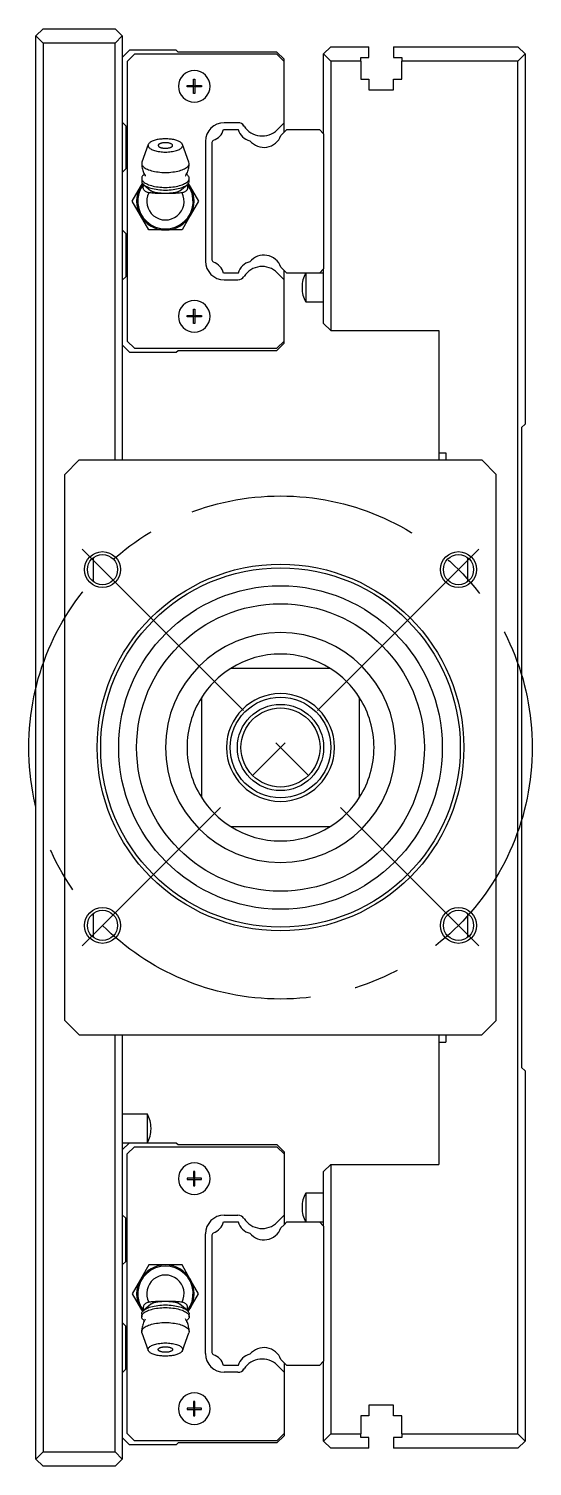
# Model space of a CAD drawing. Extents: x -13 to 622, y -350 to 108.
# Drawn here: x 551.6 to 621.6, y -100 to 100 of the extents above; entities that cross this region are included whole.
import ezdxf

# ---------------------------------------------------------------- set-up
doc = ezdxf.new("R2010")
doc.units = 0
doc.linetypes.add('CENTER', pattern=[50.8, 31.75, -6.35, 6.35, -6.35])
doc.layers.get('0').update_dxf_attribs({"linetype": 'CONTINUOUS'})
doc.layers.add('CENTER', color=1, linetype='CENTER')

msp = doc.modelspace()

# ---------------------------------------------------------------- linework, layer by layer
at = {"color": 7, "linetype": 'CONTINUOUS'}
for p, q in [((553.56, 100), (552.56, 99)), ((552.56, 99), (553.56, 98)), ((552.56, -99), (552.56, 99)), ((553.56, 100), (563.56, 100)), ((564.56, 99), (563.56, 100)), ((563.56, 98), (564.56, 99)), ((564.56, 99), (564.56, 40)), ((563.56, 98), (553.56, 98)), ((553.56, 98), (553.56, -98)), ((563.56, 40), (563.56, 98)), ((565.56, 97), (564.56, 96)), ((566.26, 96.45), (565.26, 95.45)), ((572.06, 97), (565.56, 97)), ((586.06, 96.45), (566.26, 96.45)), ((572.31, 96.75), (572.06, 97)), ((586.06, 96.75), (572.31, 96.75)), ((587.06, 95.75), (586.06, 96.75)), ((587.06, 95.45), (586.06, 96.45)), ((592.56, 96.5), (593.56, 97.5)), ((592.56, 85.4), (592.56, 96.5)), ((593.56, 95.5), (592.56, 96.5)), ((593.56, 97.5), (598.86, 97.5)), ((597.71, 96), (598.86, 96)), ((597.71, 95.5), (597.71, 96)), ((598.86, 96), (598.86, 97.5)), ((602.26, 97.5), (619.56, 97.5)), ((602.26, 97.5), (602.26, 96)), ((602.26, 96), (603.41, 96)), ((603.41, 96), (603.41, 95.5)), ((619.56, 97.5), (620.56, 96.5)), ((620.56, 96.5), (619.56, 95.5)), ((620.56, 96.5), (620.56, 45)), ((565.26, 95.45), (565.26, 56.55)), ((587.06, 95.45), (587.06, 95.75)), ((587.06, 86.92), (587.06, 95.45)), ((597.71, 95.5), (593.56, 95.5)), ((593.56, 95.5), (593.56, 58)), ((597.71, 95.5), (597.71, 93)), ((603.41, 93), (603.41, 95.5)), ((619.56, 95.5), (603.41, 95.5)), ((619.56, -95.5), (619.56, 95.5)), ((573.56, 92.1), (574.46, 92.1)), ((573.56, 91.9), (573.56, 92.1)), ((574.46, 92.1), (574.46, 93)), ((574.46, 93), (574.66, 93)), ((574.46, 92.1), (574.56, 92)), ((574.66, 92.1), (574.56, 92)), ((574.66, 93), (574.66, 92.1)), ((574.66, 92.1), (575.56, 92.1)), ((575.56, 92.1), (575.56, 91.9)), ((597.71, 93), (598.86, 93)), ((598.86, 93), (598.86, 91.5)), ((602.26, 93), (603.41, 93)), ((602.26, 91.5), (602.26, 93)), ((574.46, 91.9), (573.56, 91.9)), ((574.46, 91.9), (574.56, 92)), ((574.46, 91), (574.46, 91.9)), ((574.66, 91), (574.46, 91)), ((574.66, 91.9), (574.56, 92)), ((575.56, 91.9), (574.66, 91.9)), ((574.66, 91.9), (574.66, 91)), ((598.86, 91.5), (602.26, 91.5)), ((564.56, 87), (565.06, 86.5)), ((565.06, 86.5), (565.06, 80.5)), ((578.62, 86), (580.7, 86)), ((580.64, 86.93), (578.73, 86.93)), ((587.06, 86.92), (586.1, 85.95)), ((587.06, 85.6), (587.06, 86.92)), ((587.06, 85.6), (587.46, 86)), ((587.46, 86), (591.96, 86)), ((591.96, 86), (592.56, 85.4)), ((568.25, 84.02), (568.21, 83.95)), ((568.31, 84.08), (568.25, 84.02)), ((568.37, 84.14), (568.31, 84.08)), ((568.45, 84.2), (568.37, 84.14)), ((568.54, 84.25), (568.45, 84.2)), ((568.63, 84.31), (568.54, 84.25)), ((568.74, 84.36), (568.63, 84.31)), ((568.86, 84.41), (568.74, 84.36)), ((568.98, 84.45), (568.86, 84.41)), ((569.12, 84.49), (568.98, 84.45)), ((569.26, 84.53), (569.12, 84.49)), ((569.41, 84.57), (569.26, 84.53)), ((569.56, 84.6), (569.41, 84.57)), ((569.72, 84.62), (569.56, 84.6)), ((569.88, 84.64), (569.72, 84.62)), ((569.79, 84.01), (569.74, 83.98)), ((569.85, 84.03), (569.79, 84.01)), ((569.92, 84.05), (569.85, 84.03)), ((570.05, 84.66), (569.88, 84.64)), ((569.99, 84.07), (569.92, 84.05)), ((570.06, 84.09), (569.99, 84.07)), ((570.22, 84.67), (570.05, 84.66)), ((570.14, 84.11), (570.06, 84.09)), ((570.22, 84.12), (570.14, 84.11)), ((570.39, 84.68), (570.22, 84.67)), ((570.3, 84.13), (570.22, 84.12)), ((570.39, 84.14), (570.3, 84.13)), ((570.56, 84.68), (570.39, 84.68)), ((570.47, 84.14), (570.39, 84.14)), ((570.56, 84.14), (570.47, 84.14)), ((570.73, 84.68), (570.56, 84.68)), ((570.65, 84.14), (570.56, 84.14)), ((570.73, 84.14), (570.65, 84.14)), ((570.9, 84.67), (570.73, 84.68)), ((570.82, 84.13), (570.73, 84.14)), ((570.9, 84.12), (570.82, 84.13)), ((571.07, 84.66), (570.9, 84.67)), ((570.98, 84.11), (570.9, 84.12)), ((571.06, 84.09), (570.98, 84.11)), ((571.13, 84.07), (571.06, 84.09)), ((571.24, 84.64), (571.07, 84.66)), ((571.2, 84.05), (571.13, 84.07)), ((571.27, 84.03), (571.2, 84.05)), ((571.4, 84.62), (571.24, 84.64)), ((571.33, 84.01), (571.27, 84.03)), ((571.38, 83.98), (571.33, 84.01)), ((571.56, 84.6), (571.4, 84.62)), ((571.71, 84.57), (571.56, 84.6)), ((571.86, 84.53), (571.71, 84.57)), ((572, 84.49), (571.86, 84.53)), ((572.14, 84.45), (572, 84.49)), ((572.26, 84.41), (572.14, 84.45)), ((572.38, 84.36), (572.26, 84.41)), ((572.49, 84.31), (572.38, 84.36)), ((572.58, 84.25), (572.49, 84.31)), ((572.67, 84.2), (572.58, 84.25)), ((572.75, 84.14), (572.67, 84.2)), ((572.81, 84.08), (572.75, 84.14)), ((572.87, 84.02), (572.81, 84.08)), ((572.91, 83.95), (572.87, 84.02)), ((576.13, 84.33), (576.13, 67.67)), ((577.06, 84.2), (577.22, 84.48)), ((577.06, 67.8), (577.06, 84.2)), ((586.61, 85.15), (587.06, 85.6)), ((592.56, 85.4), (592.56, 66.6)), ((568.18, 83.89), (567.29, 81.44)), ((568.18, 83.89), (568.16, 83.81)), ((568.16, 83.81), (568.16, 83.73)), ((568.16, 83.73), (568.18, 83.65)), ((568.21, 83.95), (568.18, 83.89)), ((568.18, 83.65), (568.21, 83.58)), ((568.21, 83.58), (568.26, 83.5)), ((568.26, 83.5), (568.33, 83.42)), ((568.33, 83.42), (568.41, 83.35)), ((568.41, 83.35), (568.51, 83.28)), ((568.51, 83.28), (568.62, 83.22)), ((568.62, 83.22), (568.75, 83.16)), ((568.75, 83.16), (568.89, 83.1)), ((568.89, 83.1), (569.04, 83.05)), ((569.04, 83.05), (569.21, 83)), ((569.21, 83), (569.38, 82.96)), ((569.38, 82.96), (569.57, 82.92)), ((569.58, 83.83), (569.56, 83.79)), ((569.56, 83.79), (569.56, 83.76)), ((569.56, 83.76), (569.56, 83.73)), ((569.56, 83.73), (569.58, 83.69)), ((569.57, 82.92), (569.76, 82.9)), ((569.59, 83.86), (569.58, 83.83)), ((569.58, 83.69), (569.59, 83.66)), ((569.62, 83.89), (569.59, 83.86)), ((569.59, 83.66), (569.62, 83.63)), ((569.65, 83.92), (569.62, 83.89)), ((569.62, 83.63), (569.65, 83.6)), ((569.69, 83.95), (569.65, 83.92)), ((569.65, 83.6), (569.69, 83.57)), ((569.74, 83.98), (569.69, 83.95)), ((569.69, 83.57), (569.74, 83.54)), ((569.74, 83.54), (569.79, 83.51)), ((569.76, 82.9), (569.95, 82.87)), ((569.79, 83.51), (569.85, 83.49)), ((569.85, 83.49), (569.92, 83.47)), ((569.92, 83.47), (569.99, 83.45)), ((569.95, 82.87), (570.15, 82.86)), ((569.99, 83.45), (570.06, 83.43)), ((570.06, 83.43), (570.14, 83.41)), ((570.14, 83.41), (570.22, 83.4)), ((570.15, 82.86), (570.36, 82.85)), ((570.22, 83.4), (570.3, 83.39)), ((570.3, 83.39), (570.39, 83.38)), ((570.36, 82.85), (570.56, 82.84)), ((570.39, 83.38), (570.47, 83.38)), ((570.47, 83.38), (570.56, 83.38)), ((570.56, 83.38), (570.65, 83.38)), ((570.56, 82.84), (570.76, 82.85)), ((570.65, 83.38), (570.73, 83.38)), ((570.73, 83.38), (570.82, 83.39)), ((570.76, 82.85), (570.97, 82.86)), ((570.82, 83.39), (570.9, 83.4)), ((570.9, 83.4), (570.98, 83.41)), ((570.97, 82.86), (571.17, 82.87)), ((570.98, 83.41), (571.06, 83.43)), ((571.06, 83.43), (571.13, 83.45)), ((571.13, 83.45), (571.2, 83.47)), ((571.17, 82.87), (571.36, 82.9)), ((571.2, 83.47), (571.27, 83.49)), ((571.27, 83.49), (571.33, 83.51)), ((571.33, 83.51), (571.38, 83.54)), ((571.36, 82.9), (571.55, 82.92)), ((571.43, 83.95), (571.38, 83.98)), ((571.38, 83.54), (571.43, 83.57)), ((571.47, 83.92), (571.43, 83.95)), ((571.43, 83.57), (571.47, 83.6)), ((571.5, 83.89), (571.47, 83.92)), ((571.47, 83.6), (571.5, 83.63)), ((571.53, 83.86), (571.5, 83.89)), ((571.5, 83.63), (571.53, 83.66)), ((571.54, 83.83), (571.53, 83.86)), ((571.53, 83.66), (571.54, 83.69)), ((571.56, 83.79), (571.54, 83.83)), ((571.54, 83.69), (571.56, 83.73)), ((571.55, 82.92), (571.74, 82.96)), ((571.56, 83.76), (571.56, 83.79)), ((571.56, 83.73), (571.56, 83.76)), ((571.74, 82.96), (571.91, 83)), ((571.91, 83), (572.08, 83.05)), ((572.08, 83.05), (572.23, 83.1)), ((572.23, 83.1), (572.37, 83.16)), ((572.37, 83.16), (572.5, 83.22)), ((572.5, 83.22), (572.61, 83.28)), ((572.61, 83.28), (572.71, 83.35)), ((572.71, 83.35), (572.79, 83.42)), ((572.79, 83.42), (572.86, 83.5)), ((572.86, 83.5), (572.91, 83.58)), ((572.94, 83.89), (572.91, 83.95)), ((572.91, 83.58), (572.94, 83.65)), ((572.96, 83.81), (572.94, 83.89)), ((573.83, 81.44), (572.94, 83.89)), ((572.94, 83.65), (572.96, 83.73)), ((572.96, 83.73), (572.96, 83.81)), ((565.06, 80.5), (564.56, 80)), ((567.29, 81.44), (567.26, 81.27)), ((567.26, 81.27), (567.27, 81.17)), ((567.26, 81.27), (567.26, 81.26)), ((567.26, 81.26), (567.26, 81.09)), ((567.26, 81.09), (567.28, 80.93)), ((567.27, 81.17), (567.3, 81.07)), ((567.28, 80.93), (567.3, 80.77)), ((567.3, 81.07), (567.35, 80.97)), ((567.3, 80.77), (567.33, 80.61)), ((567.33, 80.61), (567.36, 80.45)), ((567.35, 80.97), (567.42, 80.88)), ((567.36, 80.45), (567.41, 80.3)), ((567.41, 80.3), (567.46, 80.14)), ((567.42, 80.88), (567.51, 80.78)), ((567.46, 80.14), (567.51, 80)), ((567.51, 80.78), (567.62, 80.69)), ((567.62, 80.69), (567.75, 80.61)), ((567.75, 80.61), (567.89, 80.52)), ((567.89, 80.52), (568.05, 80.45)), ((568.05, 80.45), (568.23, 80.37)), ((568.23, 80.37), (568.42, 80.31)), ((568.42, 80.31), (568.62, 80.24)), ((568.62, 80.24), (568.84, 80.19)), ((568.84, 80.19), (569.06, 80.14)), ((569.06, 80.14), (569.3, 80.1)), ((569.3, 80.1), (569.54, 80.07)), ((569.54, 80.07), (569.79, 80.04)), ((569.79, 80.04), (570.04, 80.02)), ((570.04, 80.02), (570.3, 80.01)), ((570.3, 80.01), (570.56, 80)), ((570.56, 80), (570.82, 80.01)), ((570.82, 80.01), (571.08, 80.02)), ((571.08, 80.02), (571.33, 80.04)), ((571.33, 80.04), (571.58, 80.07)), ((571.58, 80.07), (571.82, 80.1)), ((571.82, 80.1), (572.06, 80.14)), ((572.06, 80.14), (572.28, 80.19)), ((572.28, 80.19), (572.5, 80.24)), ((572.5, 80.24), (572.7, 80.31)), ((572.7, 80.31), (572.89, 80.37)), ((572.89, 80.37), (573.07, 80.45)), ((573.07, 80.45), (573.23, 80.52)), ((573.23, 80.52), (573.37, 80.61)), ((573.37, 80.61), (573.5, 80.69)), ((573.5, 80.69), (573.61, 80.78)), ((573.54, 79.85), (573.61, 80.01)), ((573.61, 80.78), (573.7, 80.88)), ((573.61, 80.01), (573.67, 80.17)), ((573.67, 80.17), (573.72, 80.33)), ((573.7, 80.88), (573.77, 80.97)), ((573.72, 80.33), (573.77, 80.49)), ((573.77, 80.97), (573.82, 81.07)), ((573.77, 80.49), (573.8, 80.65)), ((573.8, 80.65), (573.83, 80.82)), ((573.82, 81.07), (573.85, 81.17)), ((573.86, 81.27), (573.83, 81.44)), ((573.83, 80.82), (573.85, 80.98)), ((573.85, 81.17), (573.86, 81.27)), ((573.85, 80.98), (573.86, 81.15)), ((573.86, 81.15), (573.86, 81.27)), ((567.1, 78), (567.38, 78.49)), ((567.28, 79.33), (567.26, 79.26)), ((567.26, 79.26), (567.26, 79.19)), ((567.26, 79.19), (567.27, 79.09)), ((567.26, 79.19), (567.26, 78.82)), ((567.26, 78.82), (567.26, 78.75)), ((567.26, 78.75), (567.28, 78.69)), ((567.27, 79.09), (567.3, 78.99)), ((567.3, 79.39), (567.28, 79.33)), ((567.28, 78.69), (567.3, 78.62)), ((567.33, 79.46), (567.3, 79.39)), ((567.3, 78.99), (567.35, 78.9)), ((567.3, 78.62), (567.33, 78.55)), ((567.38, 79.52), (567.33, 79.46)), ((567.33, 78.55), (567.38, 78.49)), ((567.35, 78.9), (567.42, 78.8)), ((567.43, 79.59), (567.38, 79.52)), ((567.38, 78.49), (567.43, 78.42)), ((567.42, 78.8), (567.51, 78.71)), ((567.49, 79.65), (567.43, 79.59)), ((567.43, 78.42), (567.49, 78.36)), ((567.47, 77.98), (567.48, 78.05)), ((567.48, 78.05), (567.5, 78.12)), ((567.56, 79.71), (567.49, 79.65)), ((567.49, 78.36), (567.56, 78.3)), ((567.5, 78.12), (567.52, 78.2)), ((567.51, 80), (567.58, 79.85)), ((567.51, 78.71), (567.62, 78.62)), ((567.52, 78.2), (567.55, 78.27)), ((567.55, 78.27), (567.56, 78.29)), ((567.62, 79.77), (567.56, 79.71)), ((567.56, 78.3), (567.68, 78.21)), ((567.56, 78.3), (568.55, 77.46)), ((567.58, 79.85), (567.65, 79.71)), ((567.62, 78.62), (567.75, 78.53)), ((567.65, 79.71), (567.73, 79.57)), ((567.68, 78.21), (567.82, 78.12)), ((567.73, 79.57), (567.76, 79.51)), ((567.75, 78.53), (567.89, 78.45)), ((567.82, 78.12), (567.98, 78.03)), ((567.89, 78.45), (568.05, 78.37)), ((567.98, 78.03), (568.15, 77.96)), ((568.05, 78.37), (568.23, 78.3)), ((568.23, 78.3), (568.42, 78.23)), ((568.42, 78.23), (568.62, 78.17)), ((568.62, 78.17), (568.84, 78.11)), ((568.84, 78.11), (569.06, 78.07)), ((569.06, 78.07), (569.3, 78.02)), ((569.3, 78.02), (569.54, 77.99)), ((571.58, 77.99), (571.82, 78.02)), ((571.82, 78.02), (572.06, 78.07)), ((572.06, 78.07), (572.28, 78.11)), ((572.28, 78.11), (572.5, 78.17)), ((572.5, 78.17), (572.7, 78.23)), ((572.57, 77.46), (573.56, 78.3)), ((572.7, 78.23), (572.89, 78.3)), ((572.89, 78.3), (573.07, 78.37)), ((572.97, 77.96), (573.14, 78.03)), ((573.07, 78.37), (573.23, 78.45)), ((573.14, 78.03), (573.3, 78.12)), ((573.23, 78.45), (573.37, 78.53)), ((573.3, 78.12), (573.44, 78.21)), ((573.36, 79.52), (573.38, 79.55)), ((573.37, 78.53), (573.5, 78.62)), ((573.38, 79.55), (573.46, 79.7)), ((573.44, 78.21), (573.56, 78.3)), ((573.46, 79.7), (573.54, 79.85)), ((573.56, 79.71), (573.5, 79.77)), ((573.5, 78.62), (573.61, 78.71)), ((573.63, 79.65), (573.56, 79.71)), ((573.56, 78.3), (573.63, 78.36)), ((573.56, 78.29), (573.57, 78.27)), ((573.57, 78.27), (573.6, 78.2)), ((573.6, 78.2), (573.62, 78.12)), ((573.61, 78.71), (573.7, 78.8)), ((573.62, 78.12), (573.64, 78.05)), ((573.69, 79.59), (573.63, 79.65)), ((573.63, 78.36), (573.69, 78.42)), ((573.64, 78.05), (573.65, 77.98)), ((573.74, 79.52), (573.69, 79.59)), ((573.69, 78.42), (573.74, 78.49)), ((573.7, 78.8), (573.77, 78.9)), ((573.79, 79.46), (573.74, 79.52)), ((573.74, 78.49), (573.79, 78.55)), ((573.74, 78.49), (574.02, 78)), ((573.77, 78.9), (573.82, 78.99)), ((573.82, 79.39), (573.79, 79.46)), ((573.79, 78.55), (573.82, 78.62)), ((573.84, 79.33), (573.82, 79.39)), ((573.82, 78.99), (573.85, 79.09)), ((573.82, 78.62), (573.84, 78.69)), ((573.86, 79.26), (573.84, 79.33)), ((573.84, 78.69), (573.86, 78.75)), ((573.85, 79.09), (573.86, 79.19)), ((573.86, 79.19), (573.86, 79.26)), ((573.86, 78.82), (573.86, 79.19)), ((573.86, 78.75), (573.86, 78.82)), ((565.94, 76), (567.1, 78)), ((567.47, 77.91), (567.47, 77.98)), ((567.48, 77.84), (567.47, 77.91)), ((567.49, 77.78), (567.48, 77.84)), ((567.5, 77.72), (567.49, 77.78)), ((567.53, 77.66), (567.5, 77.72)), ((567.56, 77.61), (567.53, 77.66)), ((567.59, 77.55), (567.56, 77.61)), ((567.64, 77.5), (567.59, 77.55)), ((567.68, 77.46), (567.64, 77.5)), ((567.74, 77.41), (567.68, 77.46)), ((567.8, 77.36), (567.74, 77.41)), ((567.88, 77.32), (567.8, 77.36)), ((567.96, 77.28), (567.88, 77.32)), ((568.05, 77.24), (567.96, 77.28)), ((568.15, 77.21), (568.05, 77.24)), ((568.15, 77.96), (568.35, 77.88)), ((568.24, 77.18), (568.15, 77.21)), ((568.4, 77.16), (568.24, 77.18)), ((568.35, 77.88), (568.55, 77.82)), ((568.56, 77.15), (568.4, 77.16)), ((568.55, 77.82), (568.77, 77.76)), ((568.56, 77.46), (568.55, 77.46)), ((568.6, 77.42), (568.56, 77.46)), ((568.71, 77.13), (568.56, 77.15)), ((568.66, 77.39), (568.6, 77.42)), ((568.72, 77.35), (568.66, 77.39)), ((568.87, 77.12), (568.71, 77.13)), ((568.78, 77.32), (568.72, 77.35)), ((568.77, 77.76), (569.01, 77.71)), ((568.84, 77.3), (568.78, 77.32)), ((568.92, 77.27), (568.84, 77.3)), ((569.04, 77.11), (568.87, 77.12)), ((568.99, 77.25), (568.92, 77.27)), ((569.07, 77.23), (568.99, 77.25)), ((569.01, 77.71), (569.25, 77.66)), ((569.2, 77.1), (569.04, 77.11)), ((569.15, 77.21), (569.07, 77.23)), ((569.24, 77.19), (569.15, 77.21)), ((569.35, 77.09), (569.2, 77.1)), ((569.31, 77.18), (569.24, 77.19)), ((569.25, 77.66), (569.5, 77.63)), ((569.39, 77.16), (569.31, 77.18)), ((569.53, 77.09), (569.35, 77.09)), ((569.47, 77.15), (569.39, 77.16)), ((569.55, 77.14), (569.47, 77.15)), ((569.5, 77.63), (569.76, 77.6)), ((569.71, 77.08), (569.53, 77.09)), ((569.54, 77.99), (569.79, 77.96)), ((569.64, 77.13), (569.55, 77.14)), ((569.72, 77.13), (569.64, 77.13)), ((569.87, 77.08), (569.71, 77.08)), ((569.81, 77.12), (569.72, 77.13)), ((569.76, 77.6), (570.02, 77.58)), ((569.79, 77.96), (570.04, 77.94)), ((569.9, 77.11), (569.81, 77.12)), ((570.04, 77.08), (569.87, 77.08)), ((569.99, 77.11), (569.9, 77.11)), ((570.09, 77.1), (569.99, 77.11)), ((570.02, 77.58), (570.29, 77.56)), ((570.04, 77.94), (570.3, 77.93)), ((570.21, 77.07), (570.04, 77.08)), ((570.17, 77.1), (570.09, 77.1)), ((570.24, 77.1), (570.17, 77.1)), ((570.39, 77.07), (570.21, 77.07)), ((570.32, 77.1), (570.24, 77.1)), ((570.29, 77.56), (570.56, 77.56)), ((570.3, 77.93), (570.56, 77.93)), ((570.4, 77.09), (570.32, 77.1)), ((570.56, 77.07), (570.39, 77.07)), ((570.48, 77.09), (570.4, 77.09)), ((570.56, 77.09), (570.48, 77.09)), ((570.56, 77.93), (570.82, 77.93)), ((570.56, 77.56), (570.83, 77.56)), ((570.64, 77.09), (570.56, 77.09)), ((570.76, 77.07), (570.56, 77.07)), ((570.72, 77.09), (570.64, 77.09)), ((570.8, 77.1), (570.72, 77.09)), ((570.96, 77.07), (570.76, 77.07)), ((570.88, 77.1), (570.8, 77.1)), ((570.82, 77.93), (571.08, 77.94)), ((570.83, 77.56), (571.1, 77.58)), ((570.95, 77.1), (570.88, 77.1)), ((571.03, 77.1), (570.95, 77.1)), ((571.17, 77.08), (570.96, 77.07)), ((571.13, 77.11), (571.03, 77.1)), ((571.08, 77.94), (571.33, 77.96)), ((571.1, 77.58), (571.36, 77.6)), ((571.22, 77.11), (571.13, 77.11)), ((571.36, 77.08), (571.17, 77.08)), ((571.31, 77.12), (571.22, 77.11)), ((571.4, 77.13), (571.31, 77.12)), ((571.33, 77.96), (571.58, 77.99)), ((571.36, 77.6), (571.62, 77.63)), ((571.56, 77.09), (571.36, 77.08)), ((571.48, 77.13), (571.4, 77.13)), ((571.57, 77.14), (571.48, 77.13)), ((571.77, 77.09), (571.56, 77.09)), ((571.65, 77.15), (571.57, 77.14)), ((571.62, 77.63), (571.87, 77.66)), ((571.73, 77.16), (571.65, 77.15)), ((571.81, 77.18), (571.73, 77.16)), ((571.95, 77.1), (571.77, 77.09)), ((571.88, 77.19), (571.81, 77.18)), ((571.87, 77.66), (572.11, 77.71)), ((571.97, 77.21), (571.88, 77.19)), ((572.14, 77.11), (571.95, 77.1)), ((572.05, 77.23), (571.97, 77.21)), ((572.13, 77.25), (572.05, 77.23)), ((572.11, 77.71), (572.35, 77.76)), ((572.2, 77.27), (572.13, 77.25)), ((572.34, 77.13), (572.14, 77.11)), ((572.28, 77.3), (572.2, 77.27)), ((572.34, 77.32), (572.28, 77.3)), ((572.4, 77.35), (572.34, 77.32)), ((572.51, 77.14), (572.34, 77.13)), ((572.35, 77.76), (572.57, 77.82)), ((572.46, 77.39), (572.4, 77.35)), ((572.52, 77.42), (572.46, 77.39)), ((572.69, 77.16), (572.51, 77.14)), ((572.56, 77.46), (572.52, 77.42)), ((572.57, 77.46), (572.56, 77.46)), ((572.57, 77.82), (572.77, 77.88)), ((572.88, 77.18), (572.69, 77.16)), ((572.77, 77.88), (572.97, 77.96)), ((572.97, 77.21), (572.88, 77.18)), ((573.07, 77.24), (572.97, 77.21)), ((573.16, 77.28), (573.07, 77.24)), ((573.24, 77.32), (573.16, 77.28)), ((573.31, 77.36), (573.24, 77.32)), ((573.38, 77.41), (573.31, 77.36)), ((573.44, 77.46), (573.38, 77.41)), ((573.48, 77.5), (573.44, 77.46)), ((573.53, 77.55), (573.48, 77.5)), ((573.56, 77.61), (573.53, 77.55)), ((573.59, 77.66), (573.56, 77.61)), ((573.62, 77.72), (573.59, 77.66)), ((573.63, 77.78), (573.62, 77.72)), ((573.64, 77.84), (573.63, 77.78)), ((573.65, 77.91), (573.64, 77.84)), ((573.65, 77.98), (573.65, 77.91)), ((574.02, 78), (575.18, 76)), ((567.1, 74), (565.94, 76)), ((575.18, 76), (574.02, 74)), ((568.25, 72), (567.1, 74)), ((574.02, 74), (572.87, 72)), ((564.56, 72), (565.06, 71.5)), ((565.06, 71.5), (565.06, 65.5)), ((570.56, 72), (568.25, 72)), ((572.87, 72), (570.56, 72)), ((577.22, 67.52), (577.06, 67.8)), ((580.7, 66), (578.62, 66)), ((586.1, 66.05), (587.06, 65.08)), ((587.46, 66), (586.61, 66.85)), ((587.06, 65.08), (587.06, 66.4)), ((591.96, 66), (587.46, 66)), ((590.06, 66), (590.06, 62)), ((592.56, 66.6), (591.96, 66)), ((592.56, 66), (591.96, 66)), ((592.56, 59), (592.56, 66.6)), ((565.06, 65.5), (564.56, 65)), ((578.73, 65.07), (580.64, 65.07)), ((587.06, 56.55), (587.06, 65.08)), ((589.56, 64.06), (589.56, 63.94)), ((590.06, 62), (592.56, 62)), ((573.56, 59.9), (573.56, 60.1)), ((573.56, 60.1), (574.46, 60.1)), ((574.46, 60.1), (574.46, 61)), ((574.46, 61), (574.66, 61)), ((574.46, 60.1), (574.56, 60)), ((574.66, 60.1), (574.56, 60)), ((574.66, 61), (574.66, 60.1)), ((574.66, 60.1), (575.56, 60.1)), ((575.56, 60.1), (575.56, 59.9)), ((574.46, 59.9), (573.56, 59.9)), ((574.46, 59.9), (574.56, 60)), ((574.46, 59), (574.46, 59.9)), ((574.66, 59), (574.46, 59)), ((574.66, 59.9), (574.56, 60)), ((575.56, 59.9), (574.66, 59.9)), ((574.66, 59.9), (574.66, 59)), ((592.56, 59), (593.56, 58)), ((593.56, 58), (608.56, 58)), ((608.56, 58), (608.56, 41)), ((565.26, 56.55), (566.26, 55.55)), ((586.06, 55.55), (587.06, 56.55)), ((586.06, 55.25), (587.06, 56.25)), ((587.06, 56.25), (587.06, 56.55)), ((564.56, 56), (565.56, 55)), ((565.56, 55), (572.06, 55)), ((566.26, 55.55), (586.06, 55.55)), ((572.06, 55), (572.31, 55.25)), ((572.31, 55.25), (586.06, 55.25)), ((620.06, 44.5), (620.56, 45)), ((620.06, 44.5), (620.06, -44.5)), ((558.56, 40), (556.56, 38)), ((558.56, 40), (614.56, 40)), ((608.56, 41), (608.56, 40)), ((608.56, 41), (609.56, 41)), ((609.56, 41), (609.56, 40)), ((616.56, 38), (614.56, 40)), ((556.56, -38), (556.56, 38)), ((616.56, -38), (616.56, 38)), ((560.56, 23.06), (560.56, 26.44)), ((612.56, 26.44), (612.56, 23.06)), ((593.49, 11), (579.63, 11)), ((575.56, 6.93), (575.56, -6.93)), ((597.56, -6.93), (597.56, 6.93)), ((579.63, -11), (593.49, -11)), ((560.56, -26.44), (560.56, -23.06)), ((612.56, -23.06), (612.56, -26.44)), ((556.56, -38), (558.56, -40)), ((614.56, -40), (616.56, -38)), ((558.56, -40), (614.56, -40)), ((563.56, -98), (563.56, -40)), ((564.56, -40), (564.56, -99)), ((608.56, -40), (608.56, -41)), ((608.56, -41), (609.56, -41)), ((608.56, -41), (608.56, -58)), ((609.56, -40), (609.56, -41)), ((620.56, -45), (620.06, -44.5)), ((620.56, -45), (620.56, -96.5)), ((568.06, -51), (564.56, -51)), ((568.06, -53), (568.06, -51)), ((568.06, -55), (568.06, -53)), ((568.56, -53.06), (568.56, -52.94)), ((564.56, -55), (565.56, -55)), ((564.56, -56), (565.56, -55)), ((565.26, -56.55), (566.26, -55.55)), ((565.56, -55), (572.06, -55)), ((566.26, -55.55), (586.06, -55.55)), ((572.06, -55), (572.31, -55.25)), ((572.31, -55.25), (586.06, -55.25)), ((586.06, -55.25), (587.06, -56.25)), ((586.06, -55.55), (587.06, -56.55)), ((565.26, -95.45), (565.26, -56.55)), ((587.06, -56.25), (587.06, -56.55)), ((587.06, -56.55), (587.06, -65.08)), ((574.46, -59.9), (573.56, -59.9)), ((573.56, -59.9), (573.56, -60.1)), ((574.46, -59), (574.46, -59.9)), ((574.66, -59), (574.46, -59)), ((574.46, -59.9), (574.56, -60)), ((574.46, -60.1), (574.56, -60)), ((574.66, -59.9), (574.56, -60)), ((574.66, -60.1), (574.56, -60)), ((574.66, -59.9), (574.66, -59)), ((575.56, -59.9), (574.66, -59.9)), ((575.56, -60.1), (575.56, -59.9)), ((593.56, -58), (592.56, -59)), ((592.56, -66.6), (592.56, -59)), ((593.56, -58), (608.56, -58)), ((593.56, -58), (593.56, -95.5)), ((573.56, -60.1), (574.46, -60.1)), ((574.46, -60.1), (574.46, -61)), ((574.46, -61), (574.66, -61)), ((574.66, -60.1), (575.56, -60.1)), ((574.66, -61), (574.66, -60.1)), ((589.56, -63.94), (589.56, -64.06)), ((592.56, -62), (590.06, -62)), ((590.06, -62), (590.06, -66)), ((565.06, -65.5), (564.56, -65)), ((565.06, -71.5), (565.06, -65.5)), ((578.73, -65.07), (580.64, -65.07)), ((586.1, -66.05), (587.06, -65.08)), ((587.06, -65.08), (587.06, -66.4)), ((576.13, -84.33), (576.13, -67.67)), ((577.06, -67.8), (577.22, -67.52)), ((577.06, -84.2), (577.06, -67.8)), ((578.62, -66), (580.7, -66)), ((586.61, -66.85), (587.06, -66.4)), ((587.06, -66.4), (587.46, -66)), ((587.46, -66), (591.96, -66)), ((591.96, -66), (592.56, -66)), ((591.96, -66), (592.56, -66.6)), ((592.56, -66.6), (592.56, -85.4)), ((564.56, -72), (565.06, -71.5)), ((568.25, -72), (567.1, -74)), ((570.56, -72), (568.25, -72)), ((572.87, -72), (570.56, -72)), ((574.02, -74), (572.87, -72)), ((567.1, -74), (565.94, -76)), ((575.18, -76), (574.02, -74)), ((565.94, -76), (567.1, -78)), ((574.02, -78), (575.18, -76)), ((567.1, -78), (567.38, -78.49)), ((567.48, -77.85), (567.47, -77.91)), ((567.47, -77.91), (567.47, -77.98)), ((567.47, -77.98), (567.48, -78.05)), ((567.49, -77.78), (567.48, -77.85)), ((567.5, -77.72), (567.49, -77.78)), ((567.53, -77.66), (567.5, -77.72)), ((567.56, -77.61), (567.53, -77.66)), ((568.55, -77.46), (567.56, -78.3)), ((567.59, -77.55), (567.56, -77.61)), ((567.63, -77.5), (567.59, -77.55)), ((567.68, -77.46), (567.63, -77.5)), ((567.74, -77.41), (567.68, -77.46)), ((567.8, -77.36), (567.74, -77.41)), ((567.88, -77.32), (567.8, -77.36)), ((567.96, -77.28), (567.88, -77.32)), ((568.05, -77.24), (567.96, -77.28)), ((567.98, -78.03), (568.15, -77.96)), ((568.14, -77.21), (568.05, -77.24)), ((568.24, -77.18), (568.14, -77.21)), ((568.15, -77.96), (568.35, -77.88)), ((568.42, -77.16), (568.24, -77.18)), ((568.35, -77.88), (568.55, -77.82)), ((568.59, -77.14), (568.42, -77.16)), ((568.58, -77.44), (568.55, -77.46)), ((568.55, -77.82), (568.77, -77.76)), ((568.63, -77.4), (568.58, -77.44)), ((568.78, -77.13), (568.59, -77.14)), ((568.67, -77.38), (568.63, -77.4)), ((568.71, -77.36), (568.67, -77.38)), ((568.76, -77.33), (568.71, -77.36)), ((568.81, -77.31), (568.76, -77.33)), ((568.77, -77.76), (569.01, -77.71)), ((568.97, -77.11), (568.78, -77.13)), ((568.86, -77.29), (568.81, -77.31)), ((568.92, -77.27), (568.86, -77.29)), ((568.94, -77.26), (568.92, -77.27)), ((568.98, -77.25), (568.94, -77.26)), ((569.16, -77.1), (568.97, -77.11)), ((569.01, -77.24), (568.98, -77.25)), ((569.05, -77.23), (569.01, -77.24)), ((569.01, -77.71), (569.25, -77.66)), ((569.09, -77.22), (569.05, -77.23)), ((569.13, -77.21), (569.09, -77.22)), ((569.18, -77.2), (569.13, -77.21)), ((569.35, -77.09), (569.16, -77.1)), ((569.24, -77.19), (569.18, -77.2)), ((569.32, -77.17), (569.24, -77.19)), ((569.25, -77.66), (569.5, -77.63)), ((569.3, -78.02), (569.54, -77.99)), ((569.4, -77.16), (569.32, -77.17)), ((569.55, -77.09), (569.35, -77.09)), ((569.47, -77.15), (569.4, -77.16)), ((569.53, -77.14), (569.47, -77.15)), ((569.5, -77.63), (569.76, -77.6)), ((569.59, -77.14), (569.53, -77.14)), ((569.54, -77.99), (569.79, -77.96)), ((569.75, -77.08), (569.55, -77.09)), ((569.64, -77.13), (569.59, -77.14)), ((569.71, -77.13), (569.64, -77.13)), ((569.79, -77.12), (569.71, -77.13)), ((569.95, -77.08), (569.75, -77.08)), ((569.76, -77.6), (570.02, -77.58)), ((569.87, -77.11), (569.79, -77.12)), ((569.79, -77.96), (570.04, -77.94)), ((569.94, -77.11), (569.87, -77.11)), ((570.02, -77.11), (569.94, -77.11)), ((570.15, -77.07), (569.95, -77.08)), ((570.09, -77.1), (570.02, -77.11)), ((570.02, -77.58), (570.29, -77.56)), ((570.04, -77.94), (570.3, -77.93)), ((570.17, -77.1), (570.09, -77.1)), ((570.36, -77.07), (570.15, -77.07)), ((570.25, -77.1), (570.17, -77.1)), ((570.32, -77.1), (570.25, -77.1)), ((570.29, -77.56), (570.56, -77.56)), ((570.3, -77.93), (570.56, -77.93)), ((570.4, -77.09), (570.32, -77.1)), ((570.56, -77.07), (570.36, -77.07)), ((570.48, -77.09), (570.4, -77.09)), ((570.56, -77.09), (570.48, -77.09)), ((570.76, -77.07), (570.56, -77.07)), ((570.64, -77.09), (570.56, -77.09)), ((570.56, -77.56), (570.83, -77.56)), ((570.56, -77.93), (570.82, -77.93)), ((570.72, -77.09), (570.64, -77.09)), ((570.8, -77.1), (570.72, -77.09)), ((570.97, -77.07), (570.76, -77.07)), ((570.87, -77.1), (570.8, -77.1)), ((570.82, -77.93), (571.08, -77.94)), ((570.83, -77.56), (571.1, -77.58)), ((570.95, -77.1), (570.87, -77.1)), ((571.03, -77.1), (570.95, -77.1)), ((571.17, -77.08), (570.97, -77.07)), ((571.09, -77.11), (571.03, -77.1)), ((571.08, -77.94), (571.33, -77.96)), ((571.14, -77.11), (571.09, -77.11)), ((571.1, -77.58), (571.36, -77.6)), ((571.2, -77.11), (571.14, -77.11)), ((571.37, -77.08), (571.17, -77.08)), ((571.25, -77.11), (571.2, -77.11)), ((571.31, -77.12), (571.25, -77.11)), ((571.37, -77.12), (571.31, -77.12)), ((571.33, -77.96), (571.58, -77.99)), ((571.36, -77.6), (571.62, -77.63)), ((571.57, -77.09), (571.37, -77.08)), ((571.43, -77.13), (571.37, -77.12)), ((571.48, -77.13), (571.43, -77.13)), ((571.53, -77.14), (571.48, -77.13)), ((571.57, -77.14), (571.53, -77.14)), ((571.77, -77.09), (571.57, -77.09)), ((571.63, -77.15), (571.57, -77.14)), ((571.58, -77.99), (571.82, -78.02)), ((571.62, -77.63), (571.87, -77.66)), ((571.68, -77.16), (571.63, -77.15)), ((571.75, -77.17), (571.68, -77.16)), ((571.81, -77.18), (571.75, -77.17)), ((571.96, -77.1), (571.77, -77.09)), ((571.88, -77.19), (571.81, -77.18)), ((571.87, -77.66), (572.11, -77.71)), ((571.97, -77.21), (571.88, -77.19)), ((572.15, -77.11), (571.96, -77.1)), ((572.04, -77.22), (571.97, -77.21)), ((572.1, -77.24), (572.04, -77.22)), ((572.16, -77.26), (572.1, -77.24)), ((572.11, -77.71), (572.35, -77.76)), ((572.34, -77.13), (572.15, -77.11)), ((572.2, -77.27), (572.16, -77.26)), ((572.27, -77.29), (572.2, -77.27)), ((572.33, -77.32), (572.27, -77.29)), ((572.39, -77.34), (572.33, -77.32)), ((572.52, -77.14), (572.34, -77.13)), ((572.35, -77.76), (572.57, -77.82)), ((572.44, -77.37), (572.39, -77.34)), ((572.49, -77.4), (572.44, -77.37)), ((572.53, -77.43), (572.49, -77.4)), ((572.7, -77.16), (572.52, -77.14)), ((572.57, -77.46), (572.53, -77.43)), ((573.56, -78.3), (572.57, -77.46)), ((572.57, -77.82), (572.77, -77.88)), ((572.88, -77.18), (572.7, -77.16)), ((572.77, -77.88), (572.97, -77.96)), ((572.98, -77.21), (572.88, -77.18)), ((572.97, -77.96), (573.14, -78.03)), ((573.07, -77.24), (572.98, -77.21)), ((573.16, -77.28), (573.07, -77.24)), ((573.24, -77.32), (573.16, -77.28)), ((573.32, -77.36), (573.24, -77.32)), ((573.38, -77.41), (573.32, -77.36)), ((573.44, -77.46), (573.38, -77.41)), ((573.48, -77.5), (573.44, -77.46)), ((573.53, -77.55), (573.48, -77.5)), ((573.56, -77.61), (573.53, -77.55)), ((573.59, -77.66), (573.56, -77.61)), ((573.62, -77.72), (573.59, -77.66)), ((573.63, -77.78), (573.62, -77.72)), ((573.64, -77.84), (573.63, -77.78)), ((573.65, -77.91), (573.64, -77.84)), ((573.64, -78.05), (573.65, -77.98)), ((573.65, -77.98), (573.65, -77.91)), ((573.74, -78.49), (574.02, -78)), ((565.06, -80.5), (564.56, -80)), ((567.26, -78.75), (567.28, -78.69)), ((567.26, -78.82), (567.26, -78.75)), ((567.26, -78.82), (567.26, -79.19)), ((567.26, -79.19), (567.27, -79.09)), ((567.26, -79.26), (567.26, -79.19)), ((567.28, -79.33), (567.26, -79.26)), ((567.27, -79.09), (567.3, -78.99)), ((567.28, -78.69), (567.3, -78.62)), ((567.3, -79.39), (567.28, -79.33)), ((567.3, -78.62), (567.33, -78.55)), ((567.3, -78.99), (567.35, -78.9)), ((567.33, -79.46), (567.3, -79.39)), ((567.33, -78.55), (567.38, -78.49)), ((567.38, -79.52), (567.33, -79.46)), ((567.35, -78.9), (567.42, -78.8)), ((567.38, -78.49), (567.43, -78.42)), ((567.43, -79.59), (567.38, -79.52)), ((567.42, -78.8), (567.51, -78.71)), ((567.43, -78.42), (567.49, -78.36)), ((567.49, -79.65), (567.43, -79.59)), ((567.48, -78.05), (567.5, -78.12)), ((567.49, -78.36), (567.56, -78.3)), ((567.56, -79.71), (567.49, -79.65)), ((567.5, -78.12), (567.52, -78.2)), ((567.51, -78.71), (567.62, -78.62)), ((567.58, -79.85), (567.51, -80.01)), ((567.52, -78.2), (567.55, -78.27)), ((567.55, -78.27), (567.56, -78.29)), ((567.56, -78.3), (567.68, -78.21)), ((567.56, -79.71), (567.62, -79.77)), ((567.66, -79.7), (567.58, -79.85)), ((567.62, -78.62), (567.75, -78.53)), ((567.74, -79.55), (567.66, -79.7)), ((567.68, -78.21), (567.82, -78.12)), ((567.76, -79.52), (567.74, -79.55)), ((567.75, -78.53), (567.89, -78.45)), ((567.82, -78.12), (567.98, -78.03)), ((567.89, -78.45), (568.05, -78.37)), ((568.05, -78.37), (568.23, -78.3)), ((568.23, -78.3), (568.42, -78.23)), ((568.42, -78.23), (568.62, -78.17)), ((568.62, -78.17), (568.84, -78.11)), ((568.84, -78.11), (569.06, -78.07)), ((569.06, -78.07), (569.3, -78.02)), ((571.82, -78.02), (572.06, -78.07)), ((572.06, -78.07), (572.28, -78.11)), ((572.28, -78.11), (572.5, -78.17)), ((572.5, -78.17), (572.7, -78.23)), ((572.7, -78.23), (572.89, -78.3)), ((572.89, -78.3), (573.07, -78.37)), ((573.07, -78.37), (573.23, -78.45)), ((573.14, -78.03), (573.3, -78.12)), ((573.23, -78.45), (573.37, -78.53)), ((573.3, -78.12), (573.44, -78.21)), ((573.39, -79.57), (573.36, -79.51)), ((573.37, -78.53), (573.5, -78.62)), ((573.47, -79.71), (573.39, -79.57)), ((573.44, -78.21), (573.56, -78.3)), ((573.54, -79.85), (573.47, -79.71)), ((573.5, -78.62), (573.61, -78.71)), ((573.5, -79.77), (573.56, -79.71)), ((573.61, -80), (573.54, -79.85)), ((573.56, -78.29), (573.57, -78.27)), ((573.56, -78.3), (573.63, -78.36)), ((573.63, -79.65), (573.56, -79.71)), ((573.57, -78.27), (573.6, -78.2)), ((573.6, -78.2), (573.62, -78.12)), ((573.61, -78.71), (573.7, -78.8)), ((573.66, -80.14), (573.61, -80)), ((573.62, -78.12), (573.64, -78.05)), ((573.63, -78.36), (573.69, -78.42)), ((573.69, -79.59), (573.63, -79.65)), ((573.69, -78.42), (573.74, -78.49)), ((573.74, -79.52), (573.69, -79.59)), ((573.7, -78.8), (573.77, -78.9)), ((573.74, -78.49), (573.79, -78.55)), ((573.79, -79.46), (573.74, -79.52)), ((573.77, -78.9), (573.82, -78.99)), ((573.79, -78.55), (573.82, -78.62)), ((573.82, -79.39), (573.79, -79.46)), ((573.82, -78.62), (573.84, -78.69)), ((573.82, -78.99), (573.85, -79.09)), ((573.84, -79.33), (573.82, -79.39)), ((573.84, -78.69), (573.86, -78.75)), ((573.86, -79.26), (573.84, -79.33)), ((573.85, -79.09), (573.86, -79.19)), ((573.86, -78.75), (573.86, -78.82)), ((573.86, -79.19), (573.86, -78.82)), ((573.86, -79.19), (573.86, -79.26)), ((565.06, -86.5), (565.06, -80.5)), ((567.27, -80.98), (567.26, -81.15)), ((567.26, -81.15), (567.26, -81.27)), ((567.26, -81.27), (567.27, -81.17)), ((567.29, -81.44), (567.26, -81.27)), ((567.29, -80.82), (567.27, -80.98)), ((567.27, -81.17), (567.3, -81.07)), ((567.32, -80.65), (567.29, -80.82)), ((567.29, -81.44), (568.18, -83.89)), ((567.3, -81.07), (567.35, -80.97)), ((567.35, -80.49), (567.32, -80.65)), ((567.4, -80.33), (567.35, -80.49)), ((567.35, -80.97), (567.42, -80.88)), ((567.45, -80.17), (567.4, -80.33)), ((567.42, -80.88), (567.51, -80.78)), ((567.51, -80.01), (567.45, -80.17)), ((567.51, -80.78), (567.62, -80.69)), ((567.62, -80.69), (567.75, -80.61)), ((567.75, -80.61), (567.89, -80.52)), ((567.89, -80.52), (568.05, -80.45)), ((568.05, -80.45), (568.23, -80.37)), ((568.23, -80.37), (568.42, -80.31)), ((568.42, -80.31), (568.62, -80.24)), ((568.62, -80.24), (568.84, -80.19)), ((568.84, -80.19), (569.06, -80.14)), ((569.06, -80.14), (569.3, -80.1)), ((569.3, -80.1), (569.54, -80.07)), ((569.54, -80.07), (569.79, -80.04)), ((569.79, -80.04), (570.04, -80.02)), ((570.04, -80.02), (570.3, -80.01)), ((570.3, -80.01), (570.56, -80)), ((570.56, -80), (570.82, -80.01)), ((570.82, -80.01), (571.08, -80.02)), ((571.08, -80.02), (571.33, -80.04)), ((571.33, -80.04), (571.58, -80.07)), ((571.58, -80.07), (571.82, -80.1)), ((571.82, -80.1), (572.06, -80.14)), ((572.06, -80.14), (572.28, -80.19)), ((572.28, -80.19), (572.5, -80.24)), ((572.5, -80.24), (572.7, -80.31)), ((572.7, -80.31), (572.89, -80.37)), ((572.89, -80.37), (573.07, -80.45)), ((572.94, -83.89), (573.83, -81.44)), ((573.07, -80.45), (573.23, -80.52)), ((573.23, -80.52), (573.37, -80.61)), ((573.37, -80.61), (573.5, -80.69)), ((573.5, -80.69), (573.61, -80.78)), ((573.61, -80.78), (573.7, -80.88)), ((573.71, -80.3), (573.66, -80.14)), ((573.7, -80.88), (573.77, -80.97)), ((573.76, -80.45), (573.71, -80.3)), ((573.79, -80.61), (573.76, -80.45)), ((573.77, -80.97), (573.82, -81.07)), ((573.82, -80.77), (573.79, -80.61)), ((573.84, -80.93), (573.82, -80.77)), ((573.82, -81.07), (573.85, -81.17)), ((573.86, -81.3), (573.83, -81.44)), ((573.86, -81.09), (573.84, -80.93)), ((573.85, -81.17), (573.86, -81.27)), ((573.86, -81.26), (573.86, -81.09)), ((573.86, -81.27), (573.86, -81.26)), ((573.86, -81.27), (573.86, -81.3)), ((568.16, -83.73), (568.18, -83.65)), ((568.16, -83.81), (568.16, -83.73)), ((568.18, -83.89), (568.16, -83.81)), ((568.18, -83.65), (568.21, -83.58)), ((568.21, -83.95), (568.18, -83.89)), ((568.21, -83.58), (568.26, -83.5)), ((568.25, -84.02), (568.21, -83.95)), ((568.26, -83.5), (568.33, -83.42)), ((568.33, -83.42), (568.41, -83.35)), ((568.41, -83.35), (568.51, -83.28)), ((568.51, -83.28), (568.62, -83.22)), ((568.62, -83.22), (568.75, -83.16)), ((568.75, -83.16), (568.89, -83.1)), ((568.89, -83.1), (569.04, -83.05)), ((569.04, -83.05), (569.21, -83)), ((569.21, -83), (569.38, -82.96)), ((569.38, -82.96), (569.57, -82.92)), ((569.56, -83.73), (569.58, -83.69)), ((569.56, -83.76), (569.56, -83.73)), ((569.56, -83.79), (569.56, -83.76)), ((569.58, -83.83), (569.56, -83.79)), ((569.57, -82.92), (569.76, -82.9)), ((569.58, -83.69), (569.59, -83.66)), ((569.59, -83.86), (569.58, -83.83)), ((569.59, -83.66), (569.62, -83.63)), ((569.62, -83.89), (569.59, -83.86)), ((569.62, -83.63), (569.65, -83.6)), ((569.65, -83.92), (569.62, -83.89)), ((569.65, -83.6), (569.69, -83.57)), ((569.69, -83.95), (569.65, -83.92)), ((569.69, -83.57), (569.74, -83.54)), ((569.74, -83.98), (569.69, -83.95)), ((569.74, -83.54), (569.79, -83.51)), ((569.79, -84.01), (569.74, -83.98)), ((569.76, -82.9), (569.95, -82.87)), ((569.79, -83.51), (569.85, -83.49)), ((569.85, -83.49), (569.92, -83.47)), ((569.92, -83.47), (569.99, -83.45)), ((569.95, -82.87), (570.15, -82.86)), ((569.99, -83.45), (570.06, -83.43)), ((570.06, -83.43), (570.14, -83.41)), ((570.14, -83.41), (570.22, -83.4)), ((570.15, -82.86), (570.36, -82.85)), ((570.22, -83.4), (570.3, -83.39)), ((570.3, -83.39), (570.39, -83.38)), ((570.36, -82.85), (570.56, -82.84)), ((570.39, -83.38), (570.47, -83.38)), ((570.47, -83.38), (570.56, -83.38)), ((570.56, -82.84), (570.76, -82.85)), ((570.56, -83.38), (570.65, -83.38)), ((570.65, -83.38), (570.73, -83.38)), ((570.73, -83.38), (570.82, -83.39)), ((570.76, -82.85), (570.97, -82.86)), ((570.82, -83.39), (570.9, -83.4)), ((570.9, -83.4), (570.98, -83.41)), ((570.97, -82.86), (571.17, -82.87)), ((570.98, -83.41), (571.06, -83.43)), ((571.06, -83.43), (571.13, -83.45)), ((571.13, -83.45), (571.2, -83.47)), ((571.17, -82.87), (571.36, -82.9)), ((571.2, -83.47), (571.27, -83.49)), ((571.27, -83.49), (571.33, -83.51)), ((571.33, -83.51), (571.38, -83.54)), ((571.38, -83.98), (571.33, -84.01)), ((571.36, -82.9), (571.55, -82.92)), ((571.38, -83.54), (571.43, -83.57)), ((571.43, -83.95), (571.38, -83.98)), ((571.43, -83.57), (571.47, -83.6)), ((571.47, -83.92), (571.43, -83.95)), ((571.47, -83.6), (571.5, -83.63)), ((571.5, -83.89), (571.47, -83.92)), ((571.5, -83.63), (571.53, -83.66)), ((571.53, -83.86), (571.5, -83.89)), ((571.53, -83.66), (571.54, -83.69)), ((571.54, -83.83), (571.53, -83.86)), ((571.54, -83.69), (571.56, -83.73)), ((571.56, -83.79), (571.54, -83.83)), ((571.55, -82.92), (571.74, -82.96)), ((571.56, -83.73), (571.56, -83.76)), ((571.56, -83.76), (571.56, -83.79)), ((571.74, -82.96), (571.91, -83)), ((571.91, -83), (572.08, -83.05)), ((572.08, -83.05), (572.23, -83.1)), ((572.23, -83.1), (572.37, -83.16)), ((572.37, -83.16), (572.5, -83.22)), ((572.5, -83.22), (572.61, -83.28)), ((572.61, -83.28), (572.71, -83.35)), ((572.71, -83.35), (572.79, -83.42)), ((572.79, -83.42), (572.86, -83.5)), ((572.86, -83.5), (572.91, -83.58)), ((572.91, -83.95), (572.87, -84.02)), ((572.91, -83.58), (572.94, -83.65)), ((572.94, -83.89), (572.91, -83.95)), ((572.94, -83.65), (572.96, -83.73)), ((572.96, -83.81), (572.94, -83.89)), ((572.96, -83.73), (572.96, -83.81)), ((568.31, -84.08), (568.25, -84.02)), ((568.37, -84.14), (568.31, -84.08)), ((568.45, -84.2), (568.37, -84.14)), ((568.54, -84.25), (568.45, -84.2)), ((568.63, -84.31), (568.54, -84.25)), ((568.74, -84.36), (568.63, -84.31)), ((568.86, -84.41), (568.74, -84.36)), ((568.98, -84.45), (568.86, -84.41)), ((569.12, -84.49), (568.98, -84.45)), ((569.26, -84.53), (569.12, -84.49)), ((569.41, -84.57), (569.26, -84.53)), ((569.56, -84.6), (569.41, -84.57)), ((569.72, -84.62), (569.56, -84.6)), ((569.88, -84.64), (569.72, -84.62)), ((569.85, -84.03), (569.79, -84.01)), ((569.92, -84.05), (569.85, -84.03)), ((570.05, -84.66), (569.88, -84.64)), ((569.99, -84.07), (569.92, -84.05)), ((570.06, -84.09), (569.99, -84.07)), ((570.22, -84.67), (570.05, -84.66)), ((570.14, -84.11), (570.06, -84.09)), ((570.22, -84.12), (570.14, -84.11)), ((570.3, -84.13), (570.22, -84.12)), ((570.39, -84.68), (570.22, -84.67)), ((570.39, -84.14), (570.3, -84.13)), ((570.47, -84.14), (570.39, -84.14)), ((570.56, -84.68), (570.39, -84.68)), ((570.56, -84.14), (570.47, -84.14)), ((570.65, -84.14), (570.56, -84.14)), ((570.73, -84.68), (570.56, -84.68)), ((570.73, -84.14), (570.65, -84.14)), ((570.82, -84.13), (570.73, -84.14)), ((570.9, -84.67), (570.73, -84.68)), ((570.9, -84.12), (570.82, -84.13)), ((570.98, -84.11), (570.9, -84.12)), ((571.07, -84.66), (570.9, -84.67)), ((571.06, -84.09), (570.98, -84.11)), ((571.13, -84.07), (571.06, -84.09)), ((571.24, -84.64), (571.07, -84.66)), ((571.2, -84.05), (571.13, -84.07)), ((571.27, -84.03), (571.2, -84.05)), ((571.4, -84.62), (571.24, -84.64)), ((571.33, -84.01), (571.27, -84.03)), ((571.56, -84.6), (571.4, -84.62)), ((571.71, -84.57), (571.56, -84.6)), ((571.86, -84.53), (571.71, -84.57)), ((572, -84.49), (571.86, -84.53)), ((572.14, -84.45), (572, -84.49)), ((572.26, -84.41), (572.14, -84.45)), ((572.38, -84.36), (572.26, -84.41)), ((572.49, -84.31), (572.38, -84.36)), ((572.58, -84.25), (572.49, -84.31)), ((572.67, -84.2), (572.58, -84.25)), ((572.75, -84.14), (572.67, -84.2)), ((572.81, -84.08), (572.75, -84.14)), ((572.87, -84.02), (572.81, -84.08)), ((577.22, -84.48), (577.06, -84.2)), ((587.06, -86.92), (586.1, -85.95)), ((587.46, -86), (586.61, -85.15)), ((587.06, -85.6), (587.06, -86.92)), ((592.56, -85.4), (591.96, -86)), ((592.56, -96.5), (592.56, -85.4)), ((564.56, -87), (565.06, -86.5)), ((580.7, -86), (578.62, -86)), ((580.64, -86.93), (578.73, -86.93)), ((587.06, -86.92), (587.06, -95.45)), ((591.96, -86), (587.46, -86)), ((574.46, -91.9), (573.56, -91.9)), ((573.56, -91.9), (573.56, -92.1)), ((574.46, -91), (574.46, -91.9)), ((574.66, -91), (574.46, -91)), ((574.46, -91.9), (574.56, -92)), ((574.46, -92.1), (574.56, -92)), ((574.66, -91.9), (574.56, -92)), ((574.66, -92.1), (574.56, -92)), ((574.66, -91.9), (574.66, -91)), ((575.56, -91.9), (574.66, -91.9)), ((575.56, -92.1), (575.56, -91.9)), ((598.86, -91.5), (598.86, -93)), ((602.26, -91.5), (598.86, -91.5)), ((602.26, -93), (602.26, -91.5)), ((573.56, -92.1), (574.46, -92.1)), ((574.46, -92.1), (574.46, -93)), ((574.46, -93), (574.66, -93)), ((574.66, -92.1), (575.56, -92.1)), ((574.66, -93), (574.66, -92.1)), ((597.71, -93), (597.71, -95.5)), ((598.86, -93), (597.71, -93)), ((603.41, -93), (602.26, -93)), ((603.41, -95.5), (603.41, -93)), ((565.56, -97), (564.56, -96)), ((566.26, -96.45), (565.26, -95.45)), ((587.06, -95.45), (586.06, -96.45)), ((587.06, -95.75), (586.06, -96.75)), ((587.06, -95.45), (587.06, -95.75)), ((592.56, -96.5), (593.56, -95.5)), ((593.56, -95.5), (597.71, -95.5)), ((597.71, -96), (597.71, -95.5)), ((603.41, -95.5), (603.41, -96)), ((603.41, -95.5), (619.56, -95.5)), ((619.56, -95.5), (620.56, -96.5)), ((572.06, -97), (565.56, -97)), ((586.06, -96.45), (566.26, -96.45)), ((572.31, -96.75), (572.06, -97)), ((586.06, -96.75), (572.31, -96.75)), ((593.56, -97.5), (592.56, -96.5)), ((598.86, -97.5), (593.56, -97.5)), ((598.86, -96), (597.71, -96)), ((598.86, -97.5), (598.86, -96)), ((603.41, -96), (602.26, -96)), ((602.26, -96), (602.26, -97.5)), ((619.56, -97.5), (602.26, -97.5)), ((620.56, -96.5), (619.56, -97.5)), ((553.56, -98), (552.56, -99)), ((552.56, -99), (553.56, -100)), ((553.56, -98), (563.56, -98)), ((564.56, -99), (563.56, -98)), ((563.56, -100), (564.56, -99)), ((563.56, -100), (553.56, -100))]:
    msp.add_line(p, q, dxfattribs=at)
at = {"color": 3, "linetype": 'CONTINUOUS'}
for centre in [(561.81, 24.75), (611.31, 24.75), (561.81, -24.75), (611.31, -24.75)]:
    msp.add_circle(centre, 2.5, dxfattribs=at)
at = {"color": 7, "linetype": 'CONTINUOUS'}
for centre, radius in [((561.81, 24.75), 2.1), ((611.31, 24.75), 2.1), ((586.56, 0), 25.5), ((586.56, 0), 25), ((586.56, 0), 22.5), ((586.56, 0), 20), ((586.56, 0), 7), ((586.56, 0), 6), ((586.56, 0), 5.5), ((561.81, -24.75), 2.1), ((611.31, -24.75), 2.1)]:
    msp.add_circle(centre, radius, dxfattribs=at)
for centre, radius, start, end in [((574.56, 92), 2.2, 0, 180), ((574.56, 92), 2.2, 180, 0), ((578.73, 84.33), 2.6, 90, 180), ((576.58, 86.48), 2.1, 287.8944, 346.7394), ((580.64, 85.93), 1, 32.3319, 90), ((580.63, 85.9), 1.03, 33.3353, 88.9965), ((582.74, 86.48), 2.1, 193.2606, 258.3703), ((584, 88.05), 2.97, 212.3321, 315), ((584.26, 86), 2.5, 219.0557, 340.1637), ((570.56, 76), 3.85, 142.5071, 37.4929), ((570.56, 76), 4, 142.1418, 150), ((570.56, 76), 4, 30, 37.8582), ((570.56, 76), 4, 150, 210), ((570.56, 76), 2.6, 152.9958, 27.0042), ((570.56, 76), 4, 330, 30), ((570.56, 76), 4, 210, 270), ((570.56, 76), 4, 270, 330), ((584.26, 66), 2.5, 19.8363, 140.9443), ((578.73, 67.67), 2.6, 180, 270), ((576.58, 65.52), 2.1, 13.2606, 72.1056), ((582.74, 65.52), 2.1, 101.6297, 166.7394), ((584, 63.95), 2.97, 44.9791, 147.6681), ((593.56, 64.06), 4, 151.0305, 180), ((580.64, 66.07), 1, 270, 327.6675), ((574.56, 60), 2.2, 0, 180), ((593.56, 63.94), 4, 180, 208.9695), ((574.56, 60), 2.2, 180, 0), ((586.56, 0), 16, 0, 180), ((586.56, 0), 16, 0, 180), ((586.56, 0), 13, 57.7958, 122.2042), ((586.56, 0), 13, 57.7958, 122.2042), ((586.56, 0), 13, 122.2042, 147.7958), ((586.56, 0), 13, 32.2042, 57.7958), ((586.56, 0), 13, 147.7958, 180), ((586.56, 0), 13, 147.7958, 180), ((586.56, 0), 7.5, 0, 180), ((586.56, 0), 13, 0, 32.2042), ((586.56, 0), 13, 0, 32.2042), ((586.56, 0), 16, 180, 0), ((586.56, 0), 16, 180, 0), ((586.56, 0), 13, 180, 212.2042), ((586.56, 0), 13, 180, 212.2042), ((586.56, 0), 7.5, 180, 0), ((586.56, 0), 13, 327.7958, 0), ((586.56, 0), 13, 327.7958, 0), ((586.56, 0), 13, 212.2042, 237.7958), ((586.56, 0), 13, 302.2042, 327.7958), ((586.56, 0), 13, 237.7958, 302.2042), ((586.56, 0), 13, 237.7958, 302.2042), ((564.56, -52.94), 4, 0, 28.9695), ((564.56, -53.06), 4, 331.0305, 0), ((574.56, -60), 2.2, 0, 180), ((574.56, -60), 2.2, 180, 0), ((593.56, -63.94), 4, 151.0305, 180), ((578.73, -67.67), 2.6, 90, 180), ((580.64, -66.07), 1, 32.3325, 90), ((584, -63.95), 2.97, 212.3319, 315.0209), ((593.56, -64.06), 4, 180, 208.9695), ((576.58, -65.52), 2.1, 287.8944, 346.7394), ((582.74, -65.52), 2.1, 193.2606, 258.3703), ((584.26, -66), 2.5, 219.0557, 340.1637), ((570.56, -76), 4, 30, 90), ((570.56, -76), 4, 150, 210), ((570.56, -76), 3.85, 322.5071, 217.4929), ((570.56, -76), 4, 90, 150), ((570.56, -76), 2.6, 332.9958, 207.0042), ((570.56, -76), 4, 330, 30), ((570.56, -76), 4, 210, 217.8582), ((570.56, -76), 4, 322.1418, 330), ((584.26, -86), 2.5, 19.8363, 140.9443), ((578.73, -84.33), 2.6, 180, 270), ((576.58, -86.48), 2.1, 13.2606, 72.1056), ((582.74, -86.48), 2.1, 101.6297, 166.7394), ((584, -88.05), 2.97, 45, 147.6679), ((580.64, -85.93), 1, 270, 327.6681), ((580.63, -85.9), 1.03, 271.0035, 326.6647), ((574.56, -92), 2.2, 0, 180), ((574.56, -92), 2.2, 180, 0)]:
    msp.add_arc(centre, radius, start, end, dxfattribs=at)
at = {"layer": 'CENTER', "color": 1, "linetype": 'CENTER'}
for p, q in [((614.14, 27.58), (558.98, -27.58)), ((558.98, 27.58), (614.14, -27.58))]:
    msp.add_line(p, q, dxfattribs=at)
msp.add_circle((586.56, 0), 35, dxfattribs=at)

doc.saveas('drawing.dxf')
